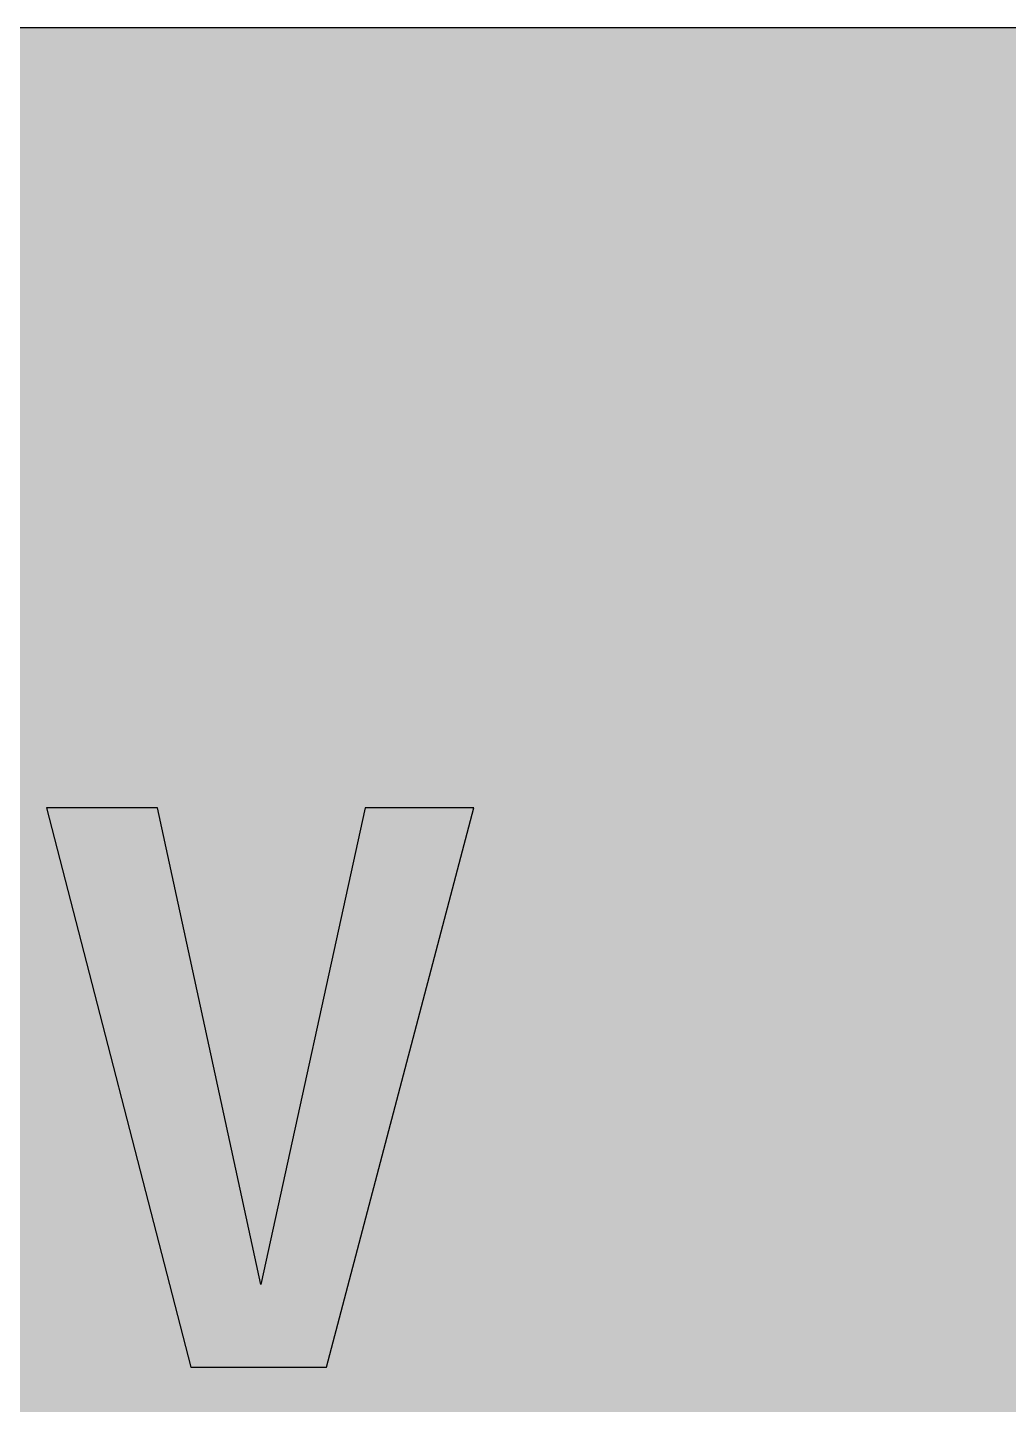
# Model space of a CAD drawing. Header units: millimetres. Extents: x 0 to 212, y 0 to 159.
# Drawn here: x 116.61 to 151.98, y 109.13 to 158.8 of the extents above; entities that cross this region are included whole.
import ezdxf

# ---------------------------------------------------------------- set-up
doc = ezdxf.new("R2010")
doc.units = ezdxf.units.MM

msp = doc.modelspace()

# ---------------------------------------------------------------- hatches: boundary and pattern name
for color, points in [(254, [(14.1633, 0.0536), (13.9878, 0.0533), (13.8125, 0.0559), (13.6373, 0.061), (13.462, 0.0686), (13.2893, 0.0787), (13.114, 0.0914), (12.9413, 0.1041), (12.7686, 0.1219), (12.5959, 0.1397), (12.4231, 0.16), (12.2504, 0.1829), (12.0777, 0.2057), (11.9075, 0.2337), (11.7373, 0.2616), (11.5672, 0.2921), (11.397, 0.3251), (11.2268, 0.3607), (11.0592, 0.3988), (10.8915, 0.4369), (10.7239, 0.4775), (10.5562, 0.5207), (10.3886, 0.5664), (10.2235, 0.6121), (10.0584, 0.6629), (9.8933, 0.7137), (9.7307, 0.7671), (9.5682, 0.8204), (9.4056, 0.8788), (9.2431, 0.9373), (9.083, 0.9982), (8.923, 1.0617), (8.763, 1.1252), (8.6055, 1.1938), (8.4455, 1.2624), (8.2906, 1.331), (8.1331, 1.4046), (7.9781, 1.4783), (7.8232, 1.5545), (7.6708, 1.6332), (7.5184, 1.7145), (7.366, 1.7958), (7.2161, 1.8796), (7.0663, 1.966), (6.919, 2.0523), (6.7716, 2.1438), (6.6243, 2.2352), (6.4795, 2.3266), (6.3348, 2.4232), (6.19, 2.5197), (6.0477, 2.6187), (5.908, 2.7178), (5.7683, 2.8194), (5.6286, 2.9235), (5.4915, 3.0302), (5.3543, 3.1369), (5.2197, 3.2461), (5.0851, 3.3579), (4.953, 3.4722), (4.8209, 3.5865), (4.6914, 3.7033), (4.5644, 3.8202), (4.4348, 3.9395), (4.3104, 4.0615), (4.1859, 4.1859), (4.0615, 4.3104), (3.9395, 4.4348), (3.8202, 4.5618), (3.7033, 4.6914), (3.5865, 4.8209), (3.4722, 4.953), (3.3579, 5.0851), (3.2487, 5.2197), (3.1369, 5.3543), (3.0302, 5.4915), (2.9235, 5.6286), (2.8194, 5.7683), (2.7178, 5.908), (2.6187, 6.0477), (2.5197, 6.19), (2.4232, 6.3348), (2.3266, 6.477), (2.2352, 6.6243), (2.1438, 6.7691), (2.0523, 6.919), (1.966, 7.0663), (1.8796, 7.2161), (1.7958, 7.366), (1.7145, 7.5184), (1.6332, 7.6708), (1.5545, 7.8232), (1.4783, 7.9781), (1.4046, 8.1331), (1.331, 8.2906), (1.2598, 8.4455), (1.1913, 8.603), (1.1252, 8.763), (1.0592, 8.923), (0.9982, 9.083), (0.9373, 9.2431), (0.8763, 9.4056), (0.8204, 9.5682), (0.7645, 9.7307), (0.7112, 9.8933), (0.6604, 10.0584), (0.6121, 10.2235), (0.5639, 10.3911), (0.5207, 10.5562), (0.4775, 10.7239), (0.4343, 10.8915), (0.3962, 11.0592), (0.3607, 11.2268), (0.3251, 11.397), (0.2921, 11.5672), (0.2616, 11.7373), (0.2311, 11.9075), (0.2057, 12.0802), (0.1803, 12.2504), (0.1575, 12.4231), (0.1372, 12.5959), (0.1194, 12.7686), (0.1041, 12.9413), (0.0889, 13.1166), (0.0787, 13.2893), (0.0686, 13.4645), (0.061, 13.6373), (0.0559, 13.8125), (0.0508, 13.9878), (0.0508, 14.163), (0.0522, 144.6925), (0.0508, 144.8664), (0.0559, 145.0416), (0.061, 145.2169), (0.0686, 145.3896), (0.0787, 145.5649), (0.0889, 145.7376), (0.1041, 145.9128), (0.1194, 146.0856), (0.1372, 146.2583), (0.1575, 146.431), (0.1803, 146.6037), (0.2057, 146.7739), (0.2311, 146.9466), (0.2616, 147.1168), (0.2921, 147.287), (0.3251, 147.4572), (0.3607, 147.6248), (0.3962, 147.795), (0.4343, 147.9626), (0.4775, 148.1303), (0.5207, 148.2979), (0.5639, 148.463), (0.6121, 148.6281), (0.6604, 148.7932), (0.7112, 148.9583), (0.7645, 149.1234), (0.8204, 149.286), (0.8763, 149.4485), (0.9373, 149.6111), (0.9982, 149.7711), (1.0592, 149.9311), (1.1252, 150.0911), (1.1913, 150.2486), (1.2598, 150.4061), (1.331, 150.5636), (1.4046, 150.7185), (1.4783, 150.876), (1.5545, 151.0284), (1.6332, 151.1833), (1.7145, 151.3357), (1.7958, 151.4856), (1.8796, 151.638), (1.966, 151.7879), (2.0523, 151.9352), (2.1438, 152.0825), (2.2352, 152.2298), (2.3266, 152.3746), (2.4232, 152.5194), (2.5197, 152.6616), (2.6187, 152.8039), (2.7178, 152.9461), (2.8194, 153.0858), (2.9235, 153.2255), (3.0302, 153.3627), (3.1369, 153.4973), (3.2487, 153.6344), (3.3579, 153.7665), (3.4722, 153.8986), (3.5865, 154.0307), (3.7033, 154.1602), (3.8202, 154.2898), (3.9395, 154.4168), (4.0615, 154.5438), (4.1859, 154.6682), (4.3104, 154.7901), (4.4348, 154.9121), (4.5644, 155.034), (4.6914, 155.1508), (4.8209, 155.2677), (4.953, 155.382), (5.0851, 155.4937), (5.2197, 155.6055), (5.3543, 155.7147), (5.4915, 155.8239), (5.6286, 155.9281), (5.7683, 156.0322), (5.908, 156.1338), (6.0477, 156.2354), (6.19, 156.3345), (6.3348, 156.431), (6.4795, 156.525), (6.6243, 156.6189), (6.7716, 156.7104), (6.919, 156.7993), (7.0663, 156.8882), (7.2161, 156.9745), (7.366, 157.0584), (7.5184, 157.1396), (7.6708, 157.2209), (7.8232, 157.2971), (7.9781, 157.3733), (8.1331, 157.4495), (8.2906, 157.5206), (8.4455, 157.5918), (8.6055, 157.6603), (8.763, 157.7289), (8.923, 157.7924), (9.083, 157.8559), (9.2431, 157.9169), (9.4056, 157.9753), (9.5682, 158.0337), (9.7307, 158.0871), (9.8933, 158.1404), (10.0584, 158.1912), (10.2235, 158.242), (10.3886, 158.2877), (10.5562, 158.3334), (10.7239, 158.3766), (10.8915, 158.4173), (11.0592, 158.4579), (11.2268, 158.4935), (11.397, 158.529), (11.5672, 158.562), (11.7373, 158.5925), (11.9075, 158.6205), (12.0777, 158.6484), (12.2504, 158.6713), (12.4231, 158.6941), (12.5959, 158.7144), (12.7686, 158.7322), (12.9413, 158.75), (13.114, 158.7627), (13.2893, 158.7754), (13.462, 158.7856), (13.6373, 158.7932), (13.8125, 158.7983), (13.9878, 158.8008), (14.163, 158.8033), (197.6078, 158.8036), (197.7822, 158.8008), (197.9574, 158.7983), (198.1327, 158.7932), (198.3054, 158.7856), (198.4807, 158.7754), (198.6534, 158.7627), (198.8287, 158.75), (199.0014, 158.7322), (199.1741, 158.7144), (199.3468, 158.6941), (199.5195, 158.6713), (199.6897, 158.6484), (199.8624, 158.6205), (200.0326, 158.5925), (200.2028, 158.562), (200.373, 158.529), (200.5432, 158.4935), (200.7108, 158.4579), (200.8784, 158.4173), (201.0461, 158.3766), (201.2137, 158.3334), (201.3788, 158.2877), (201.5465, 158.242), (201.7116, 158.1912), (201.8767, 158.1404), (202.0392, 158.0871), (202.2018, 158.0337), (202.3643, 157.9753), (202.5269, 157.9169), (202.6869, 157.8559), (202.8469, 157.7924), (203.007, 157.7289), (203.167, 157.6603), (203.3245, 157.5918), (203.4794, 157.5206), (203.6369, 157.4495), (203.7918, 157.3733), (203.9468, 157.2971), (204.0992, 157.2209), (204.2516, 157.1396), (204.404, 157.0584), (204.5538, 156.9745), (204.7037, 156.8882), (204.8535, 156.7993), (205.0009, 156.7104), (205.1456, 156.6189), (205.293, 156.525), (205.4352, 156.431), (205.58, 156.3345), (205.7222, 156.2354), (205.8619, 156.1338), (206.0016, 156.0322), (206.1413, 155.9281), (206.2785, 155.8239), (206.4156, 155.7147), (206.5503, 155.6055), (206.6849, 155.4937), (206.817, 155.382), (206.949, 155.2677), (207.0786, 155.1508), (207.2081, 155.034), (207.3351, 154.9121), (207.4596, 154.7901), (207.584, 154.6682), (207.7085, 154.5438), (207.8304, 154.4168), (207.9498, 154.2898), (208.0666, 154.1602), (208.1835, 154.0307), (208.2978, 153.8986), (208.4121, 153.7665), (208.5238, 153.6344), (208.6331, 153.4973), (208.7397, 153.3627), (208.8464, 153.2255), (208.9506, 153.0858), (209.0522, 152.9461), (209.1512, 152.8039), (209.2503, 152.6616), (209.3468, 152.5194), (209.4433, 152.3746), (209.5348, 152.2298), (209.6262, 152.0825), (209.7176, 151.9352), (209.804, 151.7879), (209.8904, 151.638), (209.9742, 151.4856), (210.0555, 151.3357), (210.1367, 151.1833), (210.2155, 151.0284), (210.2917, 150.876), (210.3653, 150.7185), (210.439, 150.5636), (210.5076, 150.4061), (210.5762, 150.2486), (210.6447, 150.0911), (210.7082, 149.9311), (210.7717, 149.7711), (210.8327, 149.6111), (210.8911, 149.4485), (210.9495, 149.286), (211.0029, 149.1234), (211.0562, 148.9583), (211.107, 148.7932), (211.1578, 148.6281), (211.2035, 148.463), (211.2493, 148.2979), (211.2924, 148.1303), (211.3331, 147.9626), (211.3712, 147.795), (211.4093, 147.6248), (211.4448, 147.4572), (211.4779, 147.287), (211.5083, 147.1168), (211.5363, 146.9466), (211.5642, 146.7739), (211.5871, 146.6037), (211.6099, 146.431), (211.6303, 146.2583), (211.648, 146.0856), (211.6658, 145.9128), (211.6785, 145.7376), (211.6912, 145.5649), (211.7014, 145.3896), (211.709, 145.2169), (211.7141, 145.0416), (211.7166, 144.8664), (211.7166, 144.6911), (211.7189, 14.1647), (211.7166, 13.9878), (211.7141, 13.8125), (211.709, 13.6373), (211.7014, 13.4645), (211.6912, 13.2893), (211.6785, 13.1166), (211.6658, 12.9413), (211.648, 12.7686), (211.6303, 12.5959), (211.6099, 12.4231), (211.5871, 12.2504), (211.5642, 12.0802), (211.5363, 11.9075), (211.5083, 11.7373), (211.4779, 11.5672), (211.4448, 11.397), (211.4093, 11.2268), (211.3712, 11.0592), (211.3331, 10.8915), (211.2924, 10.7239), (211.2493, 10.5562), (211.2035, 10.3911), (211.1578, 10.2235), (211.107, 10.0584), (211.0562, 9.8933), (211.0029, 9.7307), (210.9495, 9.5682), (210.8911, 9.4056), (210.8327, 9.2431), (210.7717, 9.083), (210.7082, 8.923), (210.6447, 8.763), (210.5762, 8.603), (210.5076, 8.4455), (210.439, 8.2906), (210.3653, 8.1331), (210.2917, 7.9781), (210.2155, 7.8232), (210.1367, 7.6708), (210.0555, 7.5184), (209.9742, 7.366), (209.8904, 7.2161), (209.804, 7.0663), (209.7176, 6.919), (209.6262, 6.7691), (209.5348, 6.6243), (209.4433, 6.477), (209.3468, 6.3348), (209.2503, 6.19), (209.1512, 6.0477), (209.0522, 5.908), (208.9506, 5.7683), (208.8464, 5.6286), (208.7397, 5.4915), (208.6331, 5.3543), (208.5238, 5.2197), (208.4121, 5.0851), (208.2978, 4.953), (208.1835, 4.8209), (208.0666, 4.6914), (207.9498, 4.5618), (207.8304, 4.4348), (207.7085, 4.3104), (207.584, 4.1859), (207.4596, 4.0615), (207.3351, 3.9395), (207.2081, 3.8202), (207.0786, 3.7033), (206.949, 3.5865), (206.817, 3.4722), (206.6849, 3.3579), (206.5503, 3.2461), (206.4156, 3.1369), (206.2785, 3.0302), (206.1413, 2.9235), (206.0016, 2.8194), (205.8619, 2.7178), (205.7222, 2.6187), (205.58, 2.5197), (205.4352, 2.4232), (205.293, 2.3266), (205.1456, 2.2352), (205.0009, 2.1438), (204.8535, 2.0523), (204.7037, 1.966), (204.5538, 1.8796), (204.404, 1.7958), (204.2516, 1.7145), (204.0992, 1.6332), (203.9468, 1.5545), (203.7918, 1.4783), (203.6369, 1.4046), (203.4794, 1.331), (203.3245, 1.2624), (203.167, 1.1938), (203.007, 1.1252), (202.8469, 1.0617), (202.6869, 0.9982), (202.5269, 0.9373), (202.3643, 0.8788), (202.2018, 0.8204), (202.0392, 0.7671), (201.8767, 0.7137), (201.7116, 0.6629), (201.5465, 0.6121), (201.3788, 0.5664), (201.2137, 0.5207), (201.0461, 0.4775), (200.8784, 0.4369), (200.7108, 0.3988), (200.5432, 0.3607), (200.373, 0.3251), (200.2028, 0.2921), (200.0326, 0.2616), (199.8624, 0.2337), (199.6897, 0.2057), (199.5195, 0.1829), (199.3468, 0.16), (199.1741, 0.1397), (199.0014, 0.1219), (198.8287, 0.1041), (198.6534, 0.0914), (198.4807, 0.0787), (198.3054, 0.0686), (198.1327, 0.061), (197.9574, 0.0559), (197.7822, 0.0533), (197.6069, 0.0533)]), (59, [(132.7009, 130.6516), (128.7819, 130.6516), (125.017, 113.4604), (121.2921, 130.6516), (117.2944, 130.6516), (122.495, 110.4731), (127.3845, 110.4731)])]:
    msp.add_hatch(color=color).paths.add_polyline_path(points)
h = msp.add_hatch(color=59)
h.paths.add_polyline_path([(14.1633, 3.5814), (13.8887, 3.5839), (13.6169, 3.5941), (13.3477, 3.6119), (13.081, 3.6347), (12.8143, 3.6652), (12.5501, 3.7008), (12.2885, 3.7465), (12.0294, 3.7948), (11.7729, 3.8506), (11.5164, 3.9141), (11.2649, 3.9827), (11.016, 4.0564), (10.7671, 4.1351), (10.5232, 4.2215), (10.2819, 4.3129), (10.0432, 4.412), (9.8069, 4.5161), (9.5733, 4.6228), (9.3447, 4.7371), (9.1186, 4.8565), (8.8951, 4.9809), (8.6741, 5.113), (8.4582, 5.2476), (8.2448, 5.3873), (8.0366, 5.5321), (7.8308, 5.682), (7.6276, 5.8369), (7.4295, 5.9969), (7.2365, 6.1595), (7.046, 6.3297), (6.8605, 6.5024), (6.6777, 6.6802), (6.5024, 6.8605), (6.3271, 7.046), (6.1595, 7.2365), (5.9969, 7.432), (5.8369, 7.6302), (5.682, 7.8308), (5.5321, 8.0366), (5.3873, 8.2448), (5.2451, 8.4582), (5.1105, 8.6741), (4.9809, 8.8951), (4.8565, 9.1186), (4.7371, 9.3447), (4.6228, 9.5758), (4.5136, 9.8069), (4.4094, 10.0432), (4.3129, 10.2819), (4.2215, 10.5232), (4.1351, 10.7696), (4.0538, 11.016), (3.9802, 11.2649), (3.9116, 11.5189), (3.8506, 11.7729), (3.7948, 12.0294), (3.744, 12.2911), (3.7008, 12.5527), (3.6627, 12.8143), (3.6322, 13.081), (3.6093, 13.3502), (3.5916, 13.6195), (3.5814, 13.8913), (3.5789, 14.163), (3.58, 144.6925), (3.5814, 144.9654), (3.5916, 145.2347), (3.6093, 145.5064), (3.6322, 145.7731), (3.6627, 146.0398), (3.7008, 146.304), (3.744, 146.5656), (3.7948, 146.8247), (3.8506, 147.0812), (3.9116, 147.3352), (3.9802, 147.5892), (4.0538, 147.8382), (4.1351, 148.0845), (4.2215, 148.3309), (4.3129, 148.5722), (4.4094, 148.811), (4.5136, 149.0472), (4.6228, 149.2783), (4.7371, 149.5095), (4.8565, 149.7355), (4.9809, 149.9591), (5.1105, 150.1775), (5.2451, 150.3959), (5.3873, 150.6093), (5.5321, 150.8176), (5.682, 151.0233), (5.8369, 151.224), (5.9969, 151.4221), (6.1595, 151.6177), (6.3271, 151.8056), (6.5024, 151.9936), (6.6777, 152.1739), (6.8605, 152.3517), (7.046, 152.5245), (7.2365, 152.6946), (7.4295, 152.8572), (7.6276, 153.0172), (7.8308, 153.1722), (8.0366, 153.322), (8.2448, 153.4668), (8.4582, 153.6065), (8.6741, 153.7411), (8.8951, 153.8732), (9.1186, 153.9977), (9.3447, 154.117), (9.5733, 154.2313), (9.8069, 154.3406), (10.0432, 154.4422), (10.2819, 154.5412), (10.5232, 154.6327), (10.7671, 154.719), (11.016, 154.7978), (11.2649, 154.874), (11.5164, 154.9425), (11.7729, 155.0035), (12.0294, 155.0594), (12.2885, 155.1102), (12.5501, 155.1534), (12.8143, 155.1889), (13.081, 155.2194), (13.3477, 155.2448), (13.6169, 155.26), (13.8887, 155.2702), (14.163, 155.2753), (197.6078, 155.2758), (197.8787, 155.2702), (198.1505, 155.26), (198.4197, 155.2448), (198.689, 155.2194), (198.9557, 155.1889), (199.2173, 155.1534), (199.4789, 155.1102), (199.7405, 155.0594), (199.9971, 155.0035), (200.2511, 154.9425), (200.5051, 154.874), (200.754, 154.7978), (201.0004, 154.719), (201.2467, 154.6327), (201.488, 154.5412), (201.7268, 154.4422), (201.963, 154.3406), (202.1942, 154.2313), (202.4253, 154.117), (202.6514, 153.9977), (202.8749, 153.8732), (203.0959, 153.7411), (203.3118, 153.6065), (203.5251, 153.4668), (203.7334, 153.322), (203.9391, 153.1722), (204.1398, 153.0172), (204.3379, 152.8572), (204.5335, 152.6946), (204.724, 152.5245), (204.9094, 152.3517), (205.0898, 152.1739), (205.2676, 151.9936), (205.4403, 151.8056), (205.6105, 151.6177), (205.773, 151.4221), (205.933, 151.224), (206.088, 151.0233), (206.2378, 150.8176), (206.3826, 150.6093), (206.5223, 150.3959), (206.6569, 150.1775), (206.789, 149.9591), (206.9135, 149.7355), (207.0329, 149.5095), (207.1472, 149.2783), (207.2538, 149.0472), (207.358, 148.811), (207.457, 148.5722), (207.5485, 148.3309), (207.6348, 148.0845), (207.7136, 147.8382), (207.7872, 147.5892), (207.8558, 147.3352), (207.9193, 147.0812), (207.9752, 146.8247), (208.0235, 146.5656), (208.0692, 146.304), (208.1047, 146.0398), (208.1352, 145.7731), (208.1581, 145.5064), (208.1759, 145.2347), (208.186, 144.9654), (208.1911, 144.6911), (208.1911, 14.1647), (208.186, 13.8913), (208.1759, 13.6195), (208.1581, 13.3502), (208.1352, 13.081), (208.1047, 12.8143), (208.0692, 12.5527), (208.0235, 12.2911), (207.9752, 12.0294), (207.9193, 11.7729), (207.8558, 11.5189), (207.7872, 11.2649), (207.7136, 11.016), (207.6348, 10.7696), (207.5485, 10.5232), (207.457, 10.2819), (207.358, 10.0432), (207.2538, 9.8069), (207.1472, 9.5758), (207.0329, 9.3447), (206.9135, 9.1186), (206.789, 8.8951), (206.6569, 8.6741), (206.5223, 8.4582), (206.3826, 8.2448), (206.2378, 8.0366), (206.088, 7.8308), (205.933, 7.6302), (205.773, 7.432), (205.6105, 7.2365), (205.4403, 7.046), (205.2676, 6.8605), (205.0898, 6.6802), (204.9094, 6.5024), (204.724, 6.3297), (204.5335, 6.1595), (204.3379, 5.9969), (204.1398, 5.8369), (203.9391, 5.682), (203.7334, 5.5321), (203.5251, 5.3873), (203.3118, 5.2476), (203.0959, 5.113), (202.8749, 4.9809), (202.6514, 4.8565), (202.4253, 4.7371), (202.1942, 4.6228), (201.963, 4.5161), (201.7268, 4.412), (201.488, 4.3129), (201.2467, 4.2215), (201.0004, 4.1351), (200.754, 4.0564), (200.5051, 3.9827), (200.2511, 3.9141), (199.9971, 3.8506), (199.7405, 3.7948), (199.4789, 3.7465), (199.2173, 3.7008), (198.9557, 3.6652), (198.689, 3.6347), (198.4197, 3.6119), (198.1505, 3.5941), (197.8787, 3.5839), (197.6069, 3.5789)])
h.paths.add_polyline_path([(14.1633, 8.8731), (14.0259, 8.8748), (13.8887, 8.8798), (13.7541, 8.8875), (13.622, 8.9002), (13.4874, 8.9154), (13.3553, 8.9332), (13.2258, 8.9535), (13.0962, 8.9789), (12.9667, 9.0068), (12.8397, 9.0373), (12.7127, 9.0729), (12.5882, 9.1084), (12.4663, 9.1491), (12.3419, 9.1923), (12.2225, 9.238), (12.1031, 9.2888), (11.9837, 9.3396), (11.8694, 9.3929), (11.7526, 9.4513), (11.6408, 9.5098), (11.5291, 9.5733), (11.4198, 9.6368), (11.3106, 9.7053), (11.2039, 9.7765), (11.0998, 9.8476), (10.9957, 9.9238), (10.8966, 10), (10.7975, 10.0787), (10.6985, 10.1625), (10.6045, 10.2464), (10.5105, 10.3327), (10.4216, 10.4216), (10.3327, 10.5131), (10.2464, 10.6045), (10.16, 10.701), (10.0787, 10.7975), (10, 10.8966), (9.9212, 10.9982), (9.8476, 11.0998), (9.7739, 11.2039), (9.7053, 11.3106), (9.6368, 11.4198), (9.5707, 11.5291), (9.5098, 11.6408), (9.4488, 11.7551), (9.3929, 11.8694), (9.337, 11.9863), (9.2862, 12.1031), (9.238, 12.2225), (9.1923, 12.3444), (9.1491, 12.4663), (9.1084, 12.5908), (9.0703, 12.7152), (9.0373, 12.8397), (9.0068, 12.9692), (8.9789, 13.0962), (8.9535, 13.2258), (8.9306, 13.3579), (8.9129, 13.4899), (8.8976, 13.622), (8.8849, 13.7566), (8.8773, 13.8913), (8.8722, 14.0259), (8.8697, 14.163), (8.8717, 144.6925), (8.8722, 144.8283), (8.8773, 144.9629), (8.8849, 145.0975), (8.8976, 145.2321), (8.9129, 145.3642), (8.9306, 145.4963), (8.9535, 145.6284), (8.9789, 145.7579), (9.0068, 145.8849), (9.0373, 146.0144), (9.0703, 146.1389), (9.1084, 146.2634), (9.1491, 146.3878), (9.1923, 146.5097), (9.238, 146.6317), (9.2862, 146.751), (9.337, 146.8679), (9.3929, 146.9847), (9.4488, 147.099), (9.5098, 147.2133), (9.5707, 147.3251), (9.6368, 147.4343), (9.7053, 147.5435), (9.7739, 147.6502), (9.8476, 147.7543), (9.9212, 147.8559), (10, 147.9575), (10.0787, 148.0566), (10.16, 148.1531), (10.2464, 148.2496), (10.3327, 148.3411), (10.4216, 148.4325), (10.5105, 148.5214), (10.6045, 148.6078), (10.6985, 148.6916), (10.7975, 148.7754), (10.8966, 148.8542), (10.9957, 148.9304), (11.0998, 149.0066), (11.2039, 149.0777), (11.3106, 149.1488), (11.4198, 149.2174), (11.5291, 149.2809), (11.6408, 149.3444), (11.7526, 149.4028), (11.8694, 149.4612), (11.9837, 149.5146), (12.1031, 149.5679), (12.2225, 149.6162), (12.3419, 149.6619), (12.4663, 149.7051), (12.5882, 149.7457), (12.7127, 149.7813), (12.8397, 149.8168), (12.9667, 149.8473), (13.0962, 149.8752), (13.2258, 149.9006), (13.3553, 149.921), (13.4874, 149.9413), (13.622, 149.9565), (13.7541, 149.9667), (13.8887, 149.9768), (14.0259, 149.9819), (14.163, 149.9819), (197.6078, 149.9842), (197.7441, 149.9819), (197.8787, 149.9768), (198.0133, 149.9667), (198.1479, 149.9565), (198.28, 149.9413), (198.4121, 149.921), (198.5442, 149.9006), (198.6737, 149.8752), (198.8007, 149.8473), (198.9303, 149.8168), (199.0547, 149.7813), (199.1792, 149.7457), (199.3036, 149.7051), (199.4256, 149.6619), (199.5475, 149.6162), (199.6669, 149.5679), (199.7837, 149.5146), (199.9005, 149.4612), (200.0148, 149.4028), (200.1291, 149.3444), (200.2409, 149.2809), (200.3501, 149.2174), (200.4593, 149.1488), (200.566, 149.0777), (200.6702, 149.0066), (200.7718, 148.9304), (200.8734, 148.8542), (200.9724, 148.7754), (201.0689, 148.6916), (201.1655, 148.6078), (201.2569, 148.5214), (201.3483, 148.4325), (201.4372, 148.3411), (201.5236, 148.2496), (201.6074, 148.1531), (201.6912, 148.0566), (201.77, 147.9575), (201.8462, 147.8559), (201.9224, 147.7543), (201.9935, 147.6502), (202.0646, 147.5435), (202.1332, 147.4343), (202.1967, 147.3251), (202.2602, 147.2133), (202.3186, 147.099), (202.377, 146.9847), (202.4304, 146.8679), (202.4812, 146.751), (202.532, 146.6317), (202.5777, 146.5097), (202.6209, 146.3878), (202.6615, 146.2634), (202.6971, 146.1389), (202.7326, 146.0144), (202.7631, 145.8849), (202.7911, 145.7579), (202.8165, 145.6284), (202.8368, 145.4963), (202.8546, 145.3642), (202.8698, 145.2321), (202.8825, 145.0975), (202.8901, 144.9629), (202.8952, 144.8283), (202.8977, 144.6911), (202.8994, 14.1647), (202.8952, 14.0259), (202.8901, 13.8913), (202.8825, 13.7566), (202.8698, 13.622), (202.8546, 13.4899), (202.8368, 13.3579), (202.8165, 13.2258), (202.7911, 13.0962), (202.7631, 12.9692), (202.7326, 12.8397), (202.6971, 12.7152), (202.6615, 12.5908), (202.6209, 12.4663), (202.5777, 12.3444), (202.532, 12.2225), (202.4812, 12.1031), (202.4304, 11.9863), (202.377, 11.8694), (202.3186, 11.7551), (202.2602, 11.6408), (202.1967, 11.5291), (202.1332, 11.4198), (202.0646, 11.3106), (201.9935, 11.2039), (201.9224, 11.0998), (201.8462, 10.9982), (201.77, 10.8966), (201.6912, 10.7975), (201.6074, 10.701), (201.5236, 10.6045), (201.4372, 10.5131), (201.3483, 10.4216), (201.2569, 10.3327), (201.1655, 10.2464), (201.0689, 10.1625), (200.9724, 10.0787), (200.8734, 10), (200.7718, 9.9238), (200.6702, 9.8476), (200.566, 9.7765), (200.4593, 9.7053), (200.3501, 9.6368), (200.2409, 9.5733), (200.1291, 9.5098), (200.0148, 9.4513), (199.9005, 9.3929), (199.7837, 9.3396), (199.6669, 9.2888), (199.5475, 9.238), (199.4256, 9.1923), (199.3036, 9.1491), (199.1792, 9.1084), (199.0547, 9.0729), (198.9303, 9.0373), (198.8007, 9.0068), (198.6737, 8.9789), (198.5442, 8.9535), (198.4121, 8.9332), (198.28, 8.9154), (198.1479, 8.9002), (198.0133, 8.8875), (197.8787, 8.8798), (197.7441, 8.8748), (197.6069, 8.8722)], flags=16)
h = msp.add_hatch(color=59)
edge = h.paths.add_edge_path()
edge.add_line((141.2766, 127.7796), (141.3713, 127.7772))
edge.add_line((141.3713, 127.7772), (141.4653, 127.7772))
edge.add_line((141.4653, 127.7772), (141.5567, 127.7747))
edge.add_line((141.5567, 127.7747), (141.6482, 127.7722))
edge.add_line((141.6482, 127.7722), (141.7396, 127.7696))
edge.add_line((141.7396, 127.7696), (141.8285, 127.7645))
edge.add_line((141.8285, 127.7645), (141.9149, 127.7595))
edge.add_line((141.9149, 127.7595), (141.9987, 127.7544))
edge.add_line((141.9987, 127.7544), (142.0825, 127.7468))
edge.add_line((142.0825, 127.7468), (142.1663, 127.7391))
edge.add_line((142.1663, 127.7391), (142.2476, 127.729))
edge.add_line((142.2476, 127.729), (142.3264, 127.7188))
edge.add_line((142.3264, 127.7188), (142.4026, 127.7087))
edge.add_line((142.4026, 127.7087), (142.4813, 127.696))
edge.add_line((142.4813, 127.696), (142.555, 127.6807))
edge.add_line((142.555, 127.6807), (142.6286, 127.6655))
edge.add_line((142.6286, 127.6655), (142.6997, 127.6477))
edge.add_line((142.6997, 127.6477), (142.7709, 127.6299))
edge.add_line((142.7709, 127.6299), (142.8394, 127.6096))
edge.add_line((142.8394, 127.6096), (142.908, 127.5893))
edge.add_line((142.908, 127.5893), (142.9741, 127.5639))
edge.add_line((142.9741, 127.5639), (143.0376, 127.541))
edge.add_line((143.0376, 127.541), (143.1011, 127.5131))
edge.add_line((143.1011, 127.5131), (143.162, 127.4851))
edge.add_line((143.162, 127.4851), (143.223, 127.4547))
edge.add_line((143.223, 127.4547), (143.2814, 127.4242))
edge.add_line((143.2814, 127.4242), (143.3373, 127.3912))
edge.add_line((143.3373, 127.3912), (143.3932, 127.3556))
edge.add_line((143.3932, 127.3556), (143.4465, 127.3175))
edge.add_line((143.4465, 127.3175), (143.4998, 127.2769))
edge.add_line((143.4998, 127.2769), (143.5506, 127.2362))
edge.add_line((143.5506, 127.2362), (143.5989, 127.1905))
edge.add_line((143.5989, 127.1905), (143.6472, 127.1448))
edge.add_line((143.6472, 127.1448), (143.6929, 127.0965))
edge.add_line((143.6929, 127.0965), (143.7386, 127.0457))
edge.add_line((143.7386, 127.0457), (143.7818, 126.9924))
edge.add_line((143.7818, 126.9924), (143.8224, 126.939))
edge.add_line((143.8224, 126.939), (143.8631, 126.8806))
edge.add_line((143.8631, 126.8806), (143.9037, 126.8197))
edge.add_line((143.9037, 126.8197), (143.9393, 126.7562))
edge.add_line((143.9393, 126.7562), (143.9748, 126.6927))
edge.add_line((143.9748, 126.6927), (144.0104, 126.6241))
edge.add_line((144.0104, 126.6241), (144.0434, 126.553))
edge.add_line((144.0434, 126.553), (144.0739, 126.4793))
edge.add_line((144.0739, 126.4793), (144.1044, 126.4031))
edge.add_line((144.1044, 126.4031), (144.1323, 126.3244))
edge.add_line((144.1323, 126.3244), (144.1602, 126.2431))
edge.add_line((144.1602, 126.2431), (144.1831, 126.1567))
edge.add_line((144.1831, 126.1567), (144.2085, 126.0704))
edge.add_line((144.2085, 126.0704), (144.2314, 125.9789))
edge.add_line((144.2314, 125.9789), (144.2517, 125.8849))
edge.add_line((144.2517, 125.8849), (144.2695, 125.7884))
edge.add_line((144.2695, 125.7884), (144.2872, 125.6868))
edge.add_line((144.2872, 125.6868), (144.3025, 125.5852))
edge.add_line((144.3025, 125.5852), (144.3177, 125.4785))
edge.add_line((144.3177, 125.4785), (144.3304, 125.3668))
edge.add_line((144.3304, 125.3668), (144.3431, 125.255))
edge.add_line((144.3431, 125.255), (144.3533, 125.1382))
edge.add_line((144.3533, 125.1382), (144.3609, 125.0188))
edge.add_line((144.3609, 125.0188), (144.3685, 124.8943))
edge.add_line((144.3685, 124.8943), (144.3736, 124.7673))
edge.add_line((144.3736, 124.7673), (144.3761, 124.6353))
edge.add_line((144.3761, 124.6353), (144.3787, 124.5006))
edge.add_line((144.3787, 124.5006), (144.3812, 124.3635))
edge.add_line((144.3812, 124.3635), (144.3814, 122.8517))
edge.add_line((144.3814, 122.8517), (142.325, 122.8517))
edge.add_line((142.325, 122.8517), (142.0927, 122.8496))
edge.add_line((142.0927, 122.8496), (141.8666, 122.8446))
edge.add_line((141.8666, 122.8446), (141.6431, 122.8369))
edge.add_line((141.6431, 122.8369), (141.4221, 122.8268))
edge.add_line((141.4221, 122.8268), (141.2088, 122.8141))
edge.add_line((141.2088, 122.8141), (140.9954, 122.7988))
edge.add_line((140.9954, 122.7988), (140.7871, 122.7811))
edge.add_line((140.7871, 122.7811), (140.5839, 122.7607))
edge.add_line((140.5839, 122.7607), (140.3833, 122.7353))
edge.add_line((140.3833, 122.7353), (140.1877, 122.7074))
edge.add_line((140.1877, 122.7074), (139.9946, 122.6795))
edge.add_line((139.9946, 122.6795), (139.8067, 122.6464))
edge.add_line((139.8067, 122.6464), (139.6213, 122.6083))
edge.add_line((139.6213, 122.6083), (139.4384, 122.5702))
edge.add_line((139.4384, 122.5702), (139.2631, 122.5271))
edge.add_line((139.2631, 122.5271), (139.0879, 122.4839))
edge.add_line((139.0879, 122.4839), (138.9177, 122.4356))
edge.add_line((138.9177, 122.4356), (138.7526, 122.3848))
edge.add_line((138.7526, 122.3848), (138.59, 122.3289))
edge.add_line((138.59, 122.3289), (138.43, 122.2731))
edge.add_line((138.43, 122.2731), (138.2751, 122.2121))
edge.add_line((138.2751, 122.2121), (138.1252, 122.1486))
edge.add_line((138.1252, 122.1486), (137.9753, 122.08))
edge.add_line((137.9753, 122.08), (137.8331, 122.0114))
edge.add_line((137.8331, 122.0114), (137.6934, 121.9378))
edge.add_line((137.6934, 121.9378), (137.5562, 121.8616))
edge.add_line((137.5562, 121.8616), (137.4216, 121.7828))
edge.add_line((137.4216, 121.7828), (137.2946, 121.699))
edge.add_line((137.2946, 121.699), (137.1676, 121.6152))
edge.add_line((137.1676, 121.6152), (137.0457, 121.5238))
edge.add_line((137.0457, 121.5238), (136.9289, 121.4323))
edge.add_line((136.9289, 121.4323), (136.812, 121.3358))
edge.add_line((136.812, 121.3358), (136.7028, 121.2367))
edge.add_line((136.7028, 121.2367), (136.5961, 121.1351))
edge.add_line((136.5961, 121.1351), (136.492, 121.031))
edge.add_line((136.492, 121.031), (136.3904, 120.9218))
edge.add_line((136.3904, 120.9218), (136.2939, 120.8075))
edge.add_line((136.2939, 120.8075), (136.2024, 120.6932))
edge.add_line((136.2024, 120.6932), (136.1135, 120.5738))
edge.add_line((136.1135, 120.5738), (136.0272, 120.4519))
edge.add_line((136.0272, 120.4519), (135.9459, 120.3249))
edge.add_line((135.9459, 120.3249), (135.8671, 120.1953))
edge.add_line((135.8671, 120.1953), (135.7909, 120.0633))
edge.add_line((135.7909, 120.0633), (135.7198, 119.9261))
edge.add_line((135.7198, 119.9261), (135.6512, 119.7864))
edge.add_line((135.6512, 119.7864), (135.5877, 119.6442))
edge.add_line((135.5877, 119.6442), (135.5268, 119.4968))
edge.add_line((135.5268, 119.4968), (135.4709, 119.347))
edge.add_line((135.4709, 119.347), (135.415, 119.192))
edge.add_line((135.415, 119.192), (135.3668, 119.0346))
edge.add_line((135.3668, 119.0346), (135.3185, 118.8745))
edge.add_line((135.3185, 118.8745), (135.2753, 118.7094))
edge.add_line((135.2753, 118.7094), (135.2372, 118.5418))
edge.add_line((135.2372, 118.5418), (135.1991, 118.3691))
edge.add_line((135.1991, 118.3691), (135.1686, 118.1938))
edge.add_line((135.1686, 118.1938), (135.1382, 118.0135))
edge.add_line((135.1382, 118.0135), (135.1128, 117.8306))
edge.add_line((135.1128, 117.8306), (135.0899, 117.6452))
edge.add_line((135.0899, 117.6452), (135.0721, 117.4547))
edge.add_line((135.0721, 117.4547), (135.0569, 117.2616))
edge.add_line((135.0569, 117.2616), (135.0442, 117.0635))
edge.add_line((135.0442, 117.0635), (135.0366, 116.8603))
edge.add_line((135.0366, 116.8603), (135.0315, 116.6571))
edge.add_line((135.0315, 116.6571), (135.0289, 116.4463))
edge.add_line((135.0289, 116.4463), (135.0315, 116.2228))
edge.add_line((135.0315, 116.2228), (135.0366, 116.0043))
edge.add_line((135.0366, 116.0043), (135.0442, 115.791))
edge.add_line((135.0442, 115.791), (135.0543, 115.5827))
edge.add_line((135.0543, 115.5827), (135.0696, 115.377))
edge.add_line((135.0696, 115.377), (135.0899, 115.1788))
edge.add_line((135.0899, 115.1788), (135.1102, 114.9833))
edge.add_line((135.1102, 114.9833), (135.1356, 114.7928))
edge.add_line((135.1356, 114.7928), (135.1636, 114.6048))
edge.add_line((135.1636, 114.6048), (135.194, 114.4245))
edge.add_line((135.194, 114.4245), (135.2271, 114.2467))
edge.add_line((135.2271, 114.2467), (135.2652, 114.0714))
edge.add_line((135.2652, 114.0714), (135.3033, 113.9038))
edge.add_line((135.3033, 113.9038), (135.3464, 113.7387))
edge.add_line((135.3464, 113.7387), (135.3922, 113.5786))
edge.add_line((135.3922, 113.5786), (135.4404, 113.4212))
edge.add_line((135.4404, 113.4212), (135.4938, 113.2713))
edge.add_line((135.4938, 113.2713), (135.5471, 113.1214))
edge.add_line((135.5471, 113.1214), (135.6055, 112.9792))
edge.add_line((135.6055, 112.9792), (135.6639, 112.8395))
edge.add_line((135.6639, 112.8395), (135.7274, 112.7023))
edge.add_line((135.7274, 112.7023), (135.7935, 112.5703))
edge.add_line((135.7935, 112.5703), (135.8595, 112.4433))
edge.add_line((135.8595, 112.4433), (135.9306, 112.3188))
edge.add_line((135.9306, 112.3188), (136.0043, 112.1994))
edge.add_line((136.0043, 112.1994), (136.0805, 112.0826))
edge.add_line((136.0805, 112.0826), (136.1567, 111.9683))
edge.add_line((136.1567, 111.9683), (136.238, 111.8591))
edge.add_line((136.238, 111.8591), (136.3218, 111.7549))
edge.add_line((136.3218, 111.7549), (136.4082, 111.6533))
edge.add_line((136.4082, 111.6533), (136.4945, 111.5543))
edge.add_line((136.4945, 111.5543), (136.586, 111.4603))
edge.add_line((136.586, 111.4603), (136.6774, 111.3688))
edge.add_line((136.6774, 111.3688), (136.7714, 111.2825))
edge.add_line((136.7714, 111.2825), (136.8704, 111.1987))
edge.add_line((136.8704, 111.1987), (136.9695, 111.1174))
edge.add_line((136.9695, 111.1174), (137.0711, 111.0386))
edge.add_line((137.0711, 111.0386), (137.1727, 110.965))
edge.add_line((137.1727, 110.965), (137.2794, 110.8964))
edge.add_line((137.2794, 110.8964), (137.3861, 110.8278))
edge.add_line((137.3861, 110.8278), (137.4978, 110.7643))
edge.add_line((137.4978, 110.7643), (137.6096, 110.7034))
edge.add_line((137.6096, 110.7034), (137.7213, 110.6449))
edge.add_line((137.7213, 110.6449), (137.8382, 110.5891))
edge.add_line((137.8382, 110.5891), (137.955, 110.5383))
edge.add_line((137.955, 110.5383), (138.0744, 110.49))
edge.add_line((138.0744, 110.49), (138.1963, 110.4443))
edge.add_line((138.1963, 110.4443), (138.3182, 110.4011))
edge.add_line((138.3182, 110.4011), (138.4427, 110.3605))
edge.add_line((138.4427, 110.3605), (138.5697, 110.3249))
edge.add_line((138.5697, 110.3249), (138.6967, 110.2893))
edge.add_line((138.6967, 110.2893), (138.8262, 110.2589))
edge.add_line((138.8262, 110.2589), (138.9583, 110.2284))
edge.add_line((138.9583, 110.2284), (139.0904, 110.203))
edge.add_line((139.0904, 110.203), (139.225, 110.1801))
edge.add_line((139.225, 110.1801), (139.3622, 110.1598))
edge.add_line((139.3622, 110.1598), (139.4993, 110.142))
edge.add_line((139.4993, 110.142), (139.639, 110.1242))
edge.add_line((139.639, 110.1242), (139.7787, 110.1115))
edge.add_line((139.7787, 110.1115), (139.921, 110.1014))
edge.add_line((139.921, 110.1014), (140.0632, 110.0938))
edge.add_line((140.0632, 110.0938), (140.208, 110.0887))
edge.add_line((140.208, 110.0887), (140.3528, 110.0836))
edge.add_line((140.3528, 110.0836), (140.5001, 110.0836))
edge.add_line((140.5001, 110.0836), (140.6093, 110.0836))
edge.add_line((140.6093, 110.0836), (140.7185, 110.0861))
edge.add_line((140.7185, 110.0861), (140.8252, 110.0912))
edge.add_line((140.8252, 110.0912), (140.9319, 110.0963))
edge.add_line((140.9319, 110.0963), (141.0335, 110.1039))
edge.add_line((141.0335, 110.1039), (141.1376, 110.1141))
edge.add_line((141.1376, 110.1141), (141.2367, 110.1242))
edge.add_line((141.2367, 110.1242), (141.3383, 110.1369))
edge.add_line((141.3383, 110.1369), (141.4348, 110.1522))
edge.add_line((141.4348, 110.1522), (141.5313, 110.1674))
edge.add_line((141.5313, 110.1674), (141.6253, 110.1852))
edge.add_line((141.6253, 110.1852), (141.7193, 110.203))
edge.add_line((141.7193, 110.203), (141.8133, 110.2233))
edge.add_line((141.8133, 110.2233), (141.9022, 110.2462))
edge.add_line((141.9022, 110.2462), (141.9911, 110.269))
edge.add_line((141.9911, 110.269), (142.08, 110.2944))
edge.add_line((142.08, 110.2944), (142.1663, 110.3198))
edge.add_line((142.1663, 110.3198), (142.2502, 110.3478))
edge.add_line((142.2502, 110.3478), (142.334, 110.3757))
edge.add_line((142.334, 110.3757), (142.4178, 110.4062))
edge.add_line((142.4178, 110.4062), (142.4991, 110.4392))
edge.add_line((142.4991, 110.4392), (142.5778, 110.4722))
edge.add_line((142.5778, 110.4722), (142.6566, 110.5052))
edge.add_line((142.6566, 110.5052), (142.7328, 110.5408))
edge.add_line((142.7328, 110.5408), (142.809, 110.5789))
edge.add_line((142.809, 110.5789), (142.8826, 110.617))
edge.add_line((142.8826, 110.617), (142.9563, 110.6551))
edge.add_line((142.9563, 110.6551), (143.0274, 110.6957))
edge.add_line((143.0274, 110.6957), (143.0985, 110.7364))
edge.add_line((143.0985, 110.7364), (143.1671, 110.7796))
edge.add_line((143.1671, 110.7796), (143.2357, 110.8227))
edge.add_line((143.2357, 110.8227), (143.3043, 110.8685))
edge.add_line((143.3043, 110.8685), (143.3678, 110.9142))
edge.add_line((143.3678, 110.9142), (143.4338, 110.9624))
edge.add_line((143.4338, 110.9624), (143.4973, 111.0107))
edge.add_line((143.4973, 111.0107), (143.5583, 111.059))
edge.add_line((143.5583, 111.059), (143.6192, 111.1098))
edge.add_line((143.6192, 111.1098), (143.6802, 111.1606))
edge.add_line((143.6802, 111.1606), (143.7386, 111.2114))
edge.add_line((143.7386, 111.2114), (143.797, 111.2647))
edge.add_line((143.797, 111.2647), (143.8529, 111.318))
edge.add_line((143.8529, 111.318), (143.9088, 111.3739))
edge.add_line((143.9088, 111.3739), (143.9647, 111.4298))
edge.add_line((143.9647, 111.4298), (144.018, 111.4857))
edge.add_line((144.018, 111.4857), (144.0688, 111.5441))
edge.add_line((144.0688, 111.5441), (144.1221, 111.6025))
edge.add_line((144.1221, 111.6025), (144.1704, 111.6609))
edge.add_line((144.1704, 111.6609), (144.2212, 111.7194))
edge.add_line((144.2212, 111.7194), (144.2695, 111.7803))
edge.add_line((144.2695, 111.7803), (144.3177, 111.8413))
edge.add_line((144.3177, 111.8413), (144.3634, 111.9022))
edge.add_line((144.3634, 111.9022), (144.4092, 111.9657))
edge.add_line((144.4092, 111.9657), (144.4523, 112.0292))
edge.add_line((144.4523, 112.0292), (144.4955, 112.0927))
edge.add_line((144.4955, 112.0927), (144.5387, 112.1562))
edge.add_line((144.5387, 112.1562), (144.5819, 112.2223))
edge.add_line((144.5819, 112.2223), (144.6225, 112.2883))
edge.add_line((144.6225, 112.2883), (144.6632, 112.3544))
edge.add_line((144.6632, 112.3544), (144.7013, 112.4204))
edge.add_line((144.7013, 112.4204), (144.7394, 112.4864))
edge.add_line((144.7394, 112.4864), (144.7775, 112.555))
edge.add_line((144.7775, 112.555), (144.813, 112.6236))
edge.add_line((144.813, 112.6236), (144.8486, 112.6922))
edge.add_line((144.8486, 112.6922), (144.8841, 112.7608))
edge.add_line((144.8841, 112.7608), (145.5455, 110.4731))
edge.add_line((145.5455, 110.4731), (148.1459, 110.4731))
edge.add_line((148.1459, 110.4731), (148.1459, 124.5979))
edge.add_line((148.1459, 124.5979), (148.143, 124.8004))
edge.add_line((148.143, 124.8004), (148.1404, 125.001))
edge.add_line((148.1404, 125.001), (148.1328, 125.1991))
edge.add_line((148.1328, 125.1991), (148.1252, 125.3922))
edge.add_line((148.1252, 125.3922), (148.1125, 125.5827))
edge.add_line((148.1125, 125.5827), (148.0998, 125.7681))
edge.add_line((148.0998, 125.7681), (148.082, 125.951))
edge.add_line((148.082, 125.951), (148.0642, 126.1313))
edge.add_line((148.0642, 126.1313), (148.0414, 126.3091))
edge.add_line((148.0414, 126.3091), (148.016, 126.4818))
edge.add_line((148.016, 126.4818), (147.988, 126.652))
edge.add_line((147.988, 126.652), (147.9601, 126.8197))
edge.add_line((147.9601, 126.8197), (147.9245, 126.9822))
edge.add_line((147.9245, 126.9822), (147.889, 127.1422))
edge.add_line((147.889, 127.1422), (147.8509, 127.2997))
edge.add_line((147.8509, 127.2997), (147.8077, 127.4521))
edge.add_line((147.8077, 127.4521), (147.7645, 127.602))
edge.add_line((147.7645, 127.602), (147.7162, 127.7493))
edge.add_line((147.7162, 127.7493), (147.6654, 127.8941))
edge.add_line((147.6654, 127.8941), (147.6096, 128.0338))
edge.add_line((147.6096, 128.0338), (147.5537, 128.1709))
edge.add_line((147.5537, 128.1709), (147.4927, 128.303))
edge.add_line((147.4927, 128.303), (147.4292, 128.4351))
edge.add_line((147.4292, 128.4351), (147.3632, 128.5621))
edge.add_line((147.3632, 128.5621), (147.2921, 128.684))
edge.add_line((147.2921, 128.684), (147.2184, 128.8059))
edge.add_line((147.2184, 128.8059), (147.1422, 128.9228))
edge.add_line((147.1422, 128.9228), (147.0635, 129.0371))
edge.add_line((147.0635, 129.0371), (146.9796, 129.1488))
edge.add_line((146.9796, 129.1488), (146.8933, 129.2555))
edge.add_line((146.8933, 129.2555), (146.8018, 129.3597))
edge.add_line((146.8018, 129.3597), (146.7079, 129.4613))
edge.add_line((146.7079, 129.4613), (146.6113, 129.5603))
edge.add_line((146.6113, 129.5603), (146.5097, 129.6543))
edge.add_line((146.5097, 129.6543), (146.4056, 129.7457))
edge.add_line((146.4056, 129.7457), (146.2989, 129.8346))
edge.add_line((146.2989, 129.8346), (146.1872, 129.9185))
edge.add_line((146.1872, 129.9185), (146.0703, 130.0023))
edge.add_line((146.0703, 130.0023), (145.9509, 130.081))
edge.add_line((145.9509, 130.081), (145.829, 130.1547))
edge.add_line((145.829, 130.1547), (145.702, 130.2283))
edge.add_line((145.702, 130.2283), (145.5725, 130.2969))
edge.add_line((145.5725, 130.2969), (145.4379, 130.363))
edge.add_line((145.4379, 130.363), (145.2982, 130.4265))
edge.add_line((145.2982, 130.4265), (145.1559, 130.4874))
edge.add_line((145.1559, 130.4874), (145.0111, 130.5433))
edge.add_line((145.0111, 130.5433), (144.8613, 130.5966))
edge.add_line((144.8613, 130.5966), (144.7063, 130.6474))
edge.add_line((144.7063, 130.6474), (144.5489, 130.6957))
edge.add_line((144.5489, 130.6957), (144.3863, 130.7389))
edge.add_line((144.3863, 130.7389), (144.2187, 130.7795))
edge.add_line((144.2187, 130.7795), (144.0485, 130.8176))
edge.add_line((144.0485, 130.8176), (143.8732, 130.8532))
edge.add_line((143.8732, 130.8532), (143.6954, 130.8862))
edge.add_line((143.6954, 130.8862), (143.5125, 130.9141))
edge.add_line((143.5125, 130.9141), (143.3246, 130.9395))
edge.add_line((143.3246, 130.9395), (143.1315, 130.9624))
edge.add_line((143.1315, 130.9624), (142.936, 130.9827))
edge.add_line((142.936, 130.9827), (142.7353, 131.0005))
edge.add_line((142.7353, 131.0005), (142.5296, 131.0132))
edge.add_line((142.5296, 131.0132), (142.3187, 131.0234))
edge.add_line((142.3187, 131.0234), (142.1054, 131.031))
edge.add_line((142.1054, 131.031), (141.8869, 131.0361))
edge.add_line((141.8869, 131.0361), (141.6634, 131.0361))
edge.add_line((141.6634, 131.0361), (141.5694, 131.0361))
edge.add_line((141.5694, 131.0361), (141.4729, 131.0361))
edge.add_line((141.4729, 131.0361), (141.3789, 131.0335))
edge.add_line((141.3789, 131.0335), (141.2824, 131.031))
edge.add_line((141.2824, 131.031), (141.1859, 131.0284))
edge.add_line((141.1859, 131.0284), (141.0894, 131.0234))
edge.add_line((141.0894, 131.0234), (140.9929, 131.0183))
edge.add_line((140.9929, 131.0183), (140.8963, 131.0132))
edge.add_line((140.8963, 131.0132), (140.7998, 131.0056))
edge.add_line((140.7998, 131.0056), (140.7008, 131.0005))
edge.add_line((140.7008, 131.0005), (140.6042, 130.9903))
edge.add_line((140.6042, 130.9903), (140.5077, 130.9827))
edge.add_line((140.5077, 130.9827), (140.4087, 130.9751))
edge.add_line((140.4087, 130.9751), (140.3121, 130.9649))
edge.add_line((140.3121, 130.9649), (140.2131, 130.9548))
edge.add_line((140.2131, 130.9548), (140.1166, 130.9421))
edge.add_line((140.1166, 130.9421), (140.0175, 130.9319))
edge.add_line((140.0175, 130.9319), (139.921, 130.9192))
edge.add_line((139.921, 130.9192), (139.8219, 130.9065))
edge.add_line((139.8219, 130.9065), (139.7254, 130.8913))
edge.add_line((139.7254, 130.8913), (139.6263, 130.8786))
edge.add_line((139.6263, 130.8786), (139.5298, 130.8633))
edge.add_line((139.5298, 130.8633), (139.4333, 130.8481))
edge.add_line((139.4333, 130.8481), (139.3368, 130.8329))
edge.add_line((139.3368, 130.8329), (139.2403, 130.8176))
edge.add_line((139.2403, 130.8176), (139.1412, 130.7998))
edge.add_line((139.1412, 130.7998), (139.0472, 130.7821))
edge.add_line((139.0472, 130.7821), (138.9507, 130.7643))
edge.add_line((138.9507, 130.7643), (138.8542, 130.7465))
edge.add_line((138.8542, 130.7465), (138.7577, 130.7262))
edge.add_line((138.7577, 130.7262), (138.6637, 130.7084))
edge.add_line((138.6637, 130.7084), (138.5697, 130.6881))
edge.add_line((138.5697, 130.6881), (138.4732, 130.6678))
edge.add_line((138.4732, 130.6678), (138.3792, 130.6474))
edge.add_line((138.3792, 130.6474), (138.2878, 130.6271))
edge.add_line((138.2878, 130.6271), (138.1938, 130.6043))
edge.add_line((138.1938, 130.6043), (138.1023, 130.5839))
edge.add_line((138.1023, 130.5839), (138.0084, 130.5611))
edge.add_line((138.0084, 130.5611), (137.9169, 130.5382))
edge.add_line((137.9169, 130.5382), (137.828, 130.5154))
edge.add_line((137.828, 130.5154), (137.7366, 130.4925))
edge.add_line((137.7366, 130.4925), (137.6477, 130.4671))
edge.add_line((137.6477, 130.4671), (137.5588, 130.4442))
edge.add_line((137.5588, 130.4442), (137.4699, 130.4188))
edge.add_line((137.4699, 130.4188), (137.381, 130.3934))
edge.add_line((137.381, 130.3934), (137.2946, 130.368))
edge.add_line((137.2946, 130.368), (137.2083, 130.3426))
edge.add_line((137.2083, 130.3426), (137.1244, 130.3172))
edge.add_line((137.1244, 130.3172), (137.0381, 130.2918))
edge.add_line((137.0381, 130.2918), (136.9543, 130.2664))
edge.add_line((136.9543, 130.2664), (136.873, 130.2385))
edge.add_line((136.873, 130.2385), (136.7892, 130.2131))
edge.add_line((136.7892, 130.2131), (136.7079, 130.1852))
edge.add_line((136.7079, 130.1852), (136.6291, 130.1572))
edge.add_line((136.6291, 130.1572), (136.5479, 130.1293))
edge.add_line((136.5479, 130.1293), (136.4717, 130.1013))
edge.add_line((136.4717, 130.1013), (136.3929, 130.0734))
edge.add_line((136.3929, 130.0734), (136.3167, 130.0455))
edge.add_line((136.3167, 130.0455), (136.2405, 130.0175))
edge.add_line((136.2405, 130.0175), (136.1669, 129.9896))
edge.add_line((136.1669, 129.9896), (136.0932, 129.9616))
edge.add_line((136.0932, 129.9616), (136.0221, 129.9337))
edge.add_line((136.0221, 129.9337), (135.951, 129.9032))
edge.add_line((135.951, 129.9032), (135.8824, 129.8753))
edge.add_line((135.8824, 129.8753), (136.8531, 126.9266))
edge.add_line((136.8531, 126.9266), (136.9339, 126.9543))
edge.add_line((136.9339, 126.9543), (137.0152, 126.9822))
edge.add_line((137.0152, 126.9822), (137.0965, 127.0102))
edge.add_line((137.0965, 127.0102), (137.1778, 127.0381))
edge.add_line((137.1778, 127.0381), (137.2591, 127.0635))
edge.add_line((137.2591, 127.0635), (137.3378, 127.0889))
edge.add_line((137.3378, 127.0889), (137.4191, 127.1143))
edge.add_line((137.4191, 127.1143), (137.4978, 127.1397))
edge.add_line((137.4978, 127.1397), (137.5791, 127.1651))
edge.add_line((137.5791, 127.1651), (137.6578, 127.188))
edge.add_line((137.6578, 127.188), (137.7366, 127.2108))
edge.add_line((137.7366, 127.2108), (137.8153, 127.2337))
edge.add_line((137.8153, 127.2337), (137.8941, 127.2565))
edge.add_line((137.8941, 127.2565), (137.9728, 127.2794))
edge.add_line((137.9728, 127.2794), (138.049, 127.2997))
edge.add_line((138.049, 127.2997), (138.1277, 127.32))
edge.add_line((138.1277, 127.32), (138.2039, 127.3404))
edge.add_line((138.2039, 127.3404), (138.2801, 127.3607))
edge.add_line((138.2801, 127.3607), (138.3563, 127.3785))
edge.add_line((138.3563, 127.3785), (138.4325, 127.3988))
edge.add_line((138.4325, 127.3988), (138.5087, 127.4166))
edge.add_line((138.5087, 127.4166), (138.5824, 127.4343))
edge.add_line((138.5824, 127.4343), (138.6586, 127.4521))
edge.add_line((138.6586, 127.4521), (138.7323, 127.4674))
edge.add_line((138.7323, 127.4674), (138.8059, 127.4851))
edge.add_line((138.8059, 127.4851), (138.8796, 127.5004))
edge.add_line((138.8796, 127.5004), (138.9532, 127.5156))
edge.add_line((138.9532, 127.5156), (139.0244, 127.5309))
edge.add_line((139.0244, 127.5309), (139.098, 127.5436))
edge.add_line((139.098, 127.5436), (139.1691, 127.5588))
edge.add_line((139.1691, 127.5588), (139.2403, 127.5715))
edge.add_line((139.2403, 127.5715), (139.3114, 127.5842))
edge.add_line((139.3114, 127.5842), (139.3825, 127.5969))
edge.add_line((139.3825, 127.5969), (139.4511, 127.6096))
edge.add_line((139.4511, 127.6096), (139.5197, 127.6198))
edge.add_line((139.5197, 127.6198), (139.5882, 127.6325))
edge.add_line((139.5882, 127.6325), (139.6568, 127.6426))
edge.add_line((139.6568, 127.6426), (139.7254, 127.6528))
edge.add_line((139.7254, 127.6528), (139.7914, 127.6629))
edge.add_line((139.7914, 127.6629), (139.86, 127.6731))
edge.add_line((139.86, 127.6731), (139.9261, 127.6807))
edge.add_line((139.9261, 127.6807), (139.9896, 127.6883))
edge.add_line((139.9896, 127.6883), (140.0556, 127.6985))
edge.add_line((140.0556, 127.6985), (140.1191, 127.7061))
edge.add_line((140.1191, 127.7061), (140.1826, 127.7137))
edge.add_line((140.1826, 127.7137), (140.2461, 127.7188))
edge.add_line((140.2461, 127.7188), (140.3096, 127.7264))
edge.add_line((140.3096, 127.7264), (140.3706, 127.7315))
edge.add_line((140.3706, 127.7315), (140.4341, 127.7391))
edge.add_line((140.4341, 127.7391), (140.495, 127.7442))
edge.add_line((140.495, 127.7442), (140.5534, 127.7493))
edge.add_line((140.5534, 127.7493), (140.6144, 127.7518))
edge.add_line((140.6144, 127.7518), (140.6728, 127.7569))
edge.add_line((140.6728, 127.7569), (140.7312, 127.7595))
edge.add_line((140.7312, 127.7595), (140.7871, 127.7645))
edge.add_line((140.7871, 127.7645), (140.8455, 127.7671))
edge.add_line((140.8455, 127.7671), (140.9014, 127.7696))
edge.add_line((140.9014, 127.7696), (140.9573, 127.7722))
edge.add_line((140.9573, 127.7722), (141.0106, 127.7747))
edge.add_line((141.0106, 127.7747), (141.0665, 127.7747))
edge.add_line((141.0665, 127.7747), (141.1199, 127.7772))
edge.add_line((141.1199, 127.7772), (141.1732, 127.7772))
edge.add_line((141.1732, 127.7772), (141.224, 127.7772))
edge.add_line((141.224, 127.7772), (141.2748, 127.7772))
h.paths.add_polyline_path([(144.3814, 117.0697), (144.3787, 116.9949), (144.3787, 116.9213), (144.3736, 116.8451), (144.3711, 116.7689), (144.3634, 116.6927), (144.3558, 116.6139), (144.3482, 116.5352), (144.338, 116.4565), (144.3279, 116.3777), (144.3152, 116.299), (144.2999, 116.2177), (144.2847, 116.1364), (144.2695, 116.0551), (144.2517, 115.9739), (144.2314, 115.8951), (144.2085, 115.8138), (144.1882, 115.7326), (144.1628, 115.6513), (144.1374, 115.57), (144.1094, 115.4887), (144.0815, 115.4074), (144.051, 115.3287), (144.018, 115.25), (143.985, 115.1712), (143.9494, 115.0925), (143.9139, 115.0137), (143.8758, 114.9375), (143.8351, 114.8613), (143.7919, 114.7851), (143.7488, 114.7115), (143.703, 114.6378), (143.6573, 114.5642), (143.6091, 114.493), (143.5583, 114.4245), (143.5049, 114.3559), (143.4516, 114.2873), (143.3957, 114.2213), (143.3398, 114.1578), (143.2789, 114.0943), (143.2179, 114.0333), (143.1544, 113.9723), (143.0909, 113.9139), (143.0249, 113.858), (142.9537, 113.8047), (142.8852, 113.7514), (142.8115, 113.7031), (142.7378, 113.6548), (142.6616, 113.6091), (142.5829, 113.5634), (142.5016, 113.5228), (142.4203, 113.4847), (142.3365, 113.4466), (142.2502, 113.4135), (142.1613, 113.3831), (142.0698, 113.3526), (141.9784, 113.3272), (141.8819, 113.3043), (141.7853, 113.284), (141.6863, 113.2662), (141.5847, 113.2535), (141.4831, 113.2408), (141.3764, 113.2332), (141.2697, 113.2281), (141.1605, 113.2256), (141.0818, 113.2281), (141.0056, 113.2307), (140.9319, 113.2332), (140.8582, 113.2408), (140.7871, 113.2484), (140.7185, 113.2561), (140.65, 113.2688), (140.5839, 113.2815), (140.5179, 113.2942), (140.4544, 113.3119), (140.3934, 113.3297), (140.3325, 113.35), (140.274, 113.3704), (140.2156, 113.3932), (140.1597, 113.4186), (140.1039, 113.444), (140.0505, 113.472), (139.9972, 113.5024), (139.9464, 113.5329), (139.8981, 113.5659), (139.8499, 113.6015), (139.8041, 113.6371), (139.7584, 113.6752), (139.7152, 113.7158), (139.6721, 113.7564), (139.6289, 113.7996), (139.5908, 113.8453), (139.5501, 113.8911), (139.5146, 113.9393), (139.4765, 113.9901), (139.4435, 114.0409), (139.4079, 114.0943), (139.3749, 114.1501), (139.3444, 114.206), (139.3139, 114.2644), (139.286, 114.3254), (139.258, 114.3864), (139.2301, 114.4499), (139.2047, 114.5134), (139.1818, 114.5819), (139.159, 114.6505), (139.1361, 114.7191), (139.1158, 114.7902), (139.0955, 114.8639), (139.0752, 114.9401), (139.0574, 115.0163), (139.0421, 115.095), (139.0269, 115.1738), (139.0117, 115.255), (138.999, 115.3389), (138.9863, 115.4252), (138.9736, 115.5116), (138.9634, 115.6005), (138.9532, 115.6894), (138.9456, 115.7808), (138.938, 115.8748), (138.9304, 115.9688), (138.9253, 116.0653), (138.9202, 116.1644), (138.9151, 116.2634), (138.9126, 116.365), (138.9101, 116.4692), (138.9101, 116.5733), (138.9101, 116.68), (138.9101, 116.7917), (138.9126, 116.901), (138.9151, 117.0102), (138.9202, 117.1143), (138.9253, 117.2185), (138.9329, 117.3226), (138.9431, 117.4217), (138.9532, 117.5207), (138.9659, 117.6172), (138.9786, 117.7112), (138.9939, 117.8052), (139.0091, 117.8966), (139.0294, 117.9855), (139.0472, 118.0719), (139.0675, 118.1583), (139.0904, 118.2395), (139.1158, 118.3234), (139.1412, 118.4021), (139.1666, 118.4808), (139.1971, 118.557), (139.225, 118.6307), (139.258, 118.7018), (139.2911, 118.7729), (139.3266, 118.8415), (139.3622, 118.9101), (139.4003, 118.9736), (139.4409, 119.0371), (139.4816, 119.1006), (139.5247, 119.159), (139.5705, 119.2174), (139.6162, 119.2733), (139.6644, 119.3292), (139.7152, 119.3825), (139.766, 119.4333), (139.8194, 119.4816), (139.8753, 119.5299), (139.9311, 119.5756), (139.9921, 119.6188), (140.0505, 119.6619), (140.114, 119.7026), (140.1775, 119.7407), (140.2436, 119.7788), (140.3096, 119.8143), (140.3807, 119.8474), (140.4518, 119.8804), (140.5255, 119.9109), (140.5992, 119.9388), (140.6754, 119.9667), (140.7541, 119.9921), (140.8354, 120.015), (140.9192, 120.0379), (141.003, 120.0582), (141.0894, 120.076), (141.1783, 120.0937), (141.2672, 120.109), (141.3586, 120.1217), (141.4526, 120.1344), (141.5491, 120.1445), (141.6482, 120.1522), (141.7472, 120.1598), (141.8488, 120.1649), (141.953, 120.1699), (142.0597, 120.1725), (142.1689, 120.1725), (144.3814, 120.1745)], flags=16)

# ---------------------------------------------------------------- linework, layer by layer
at = {"color": 254}
msp.add_lwpolyline([(14.163, 158.8033), (197.6078, 158.8036)], dxfattribs=at)
at = {"color": 59}
msp.add_lwpolyline([(132.7009, 130.6516), (128.7819, 130.6516), (125.017, 113.4604), (121.2921, 130.6516), (117.2944, 130.6516), (122.495, 110.4731), (127.3845, 110.4731), (132.7009, 130.6516)], dxfattribs=at)

doc.saveas('drawing.dxf')
